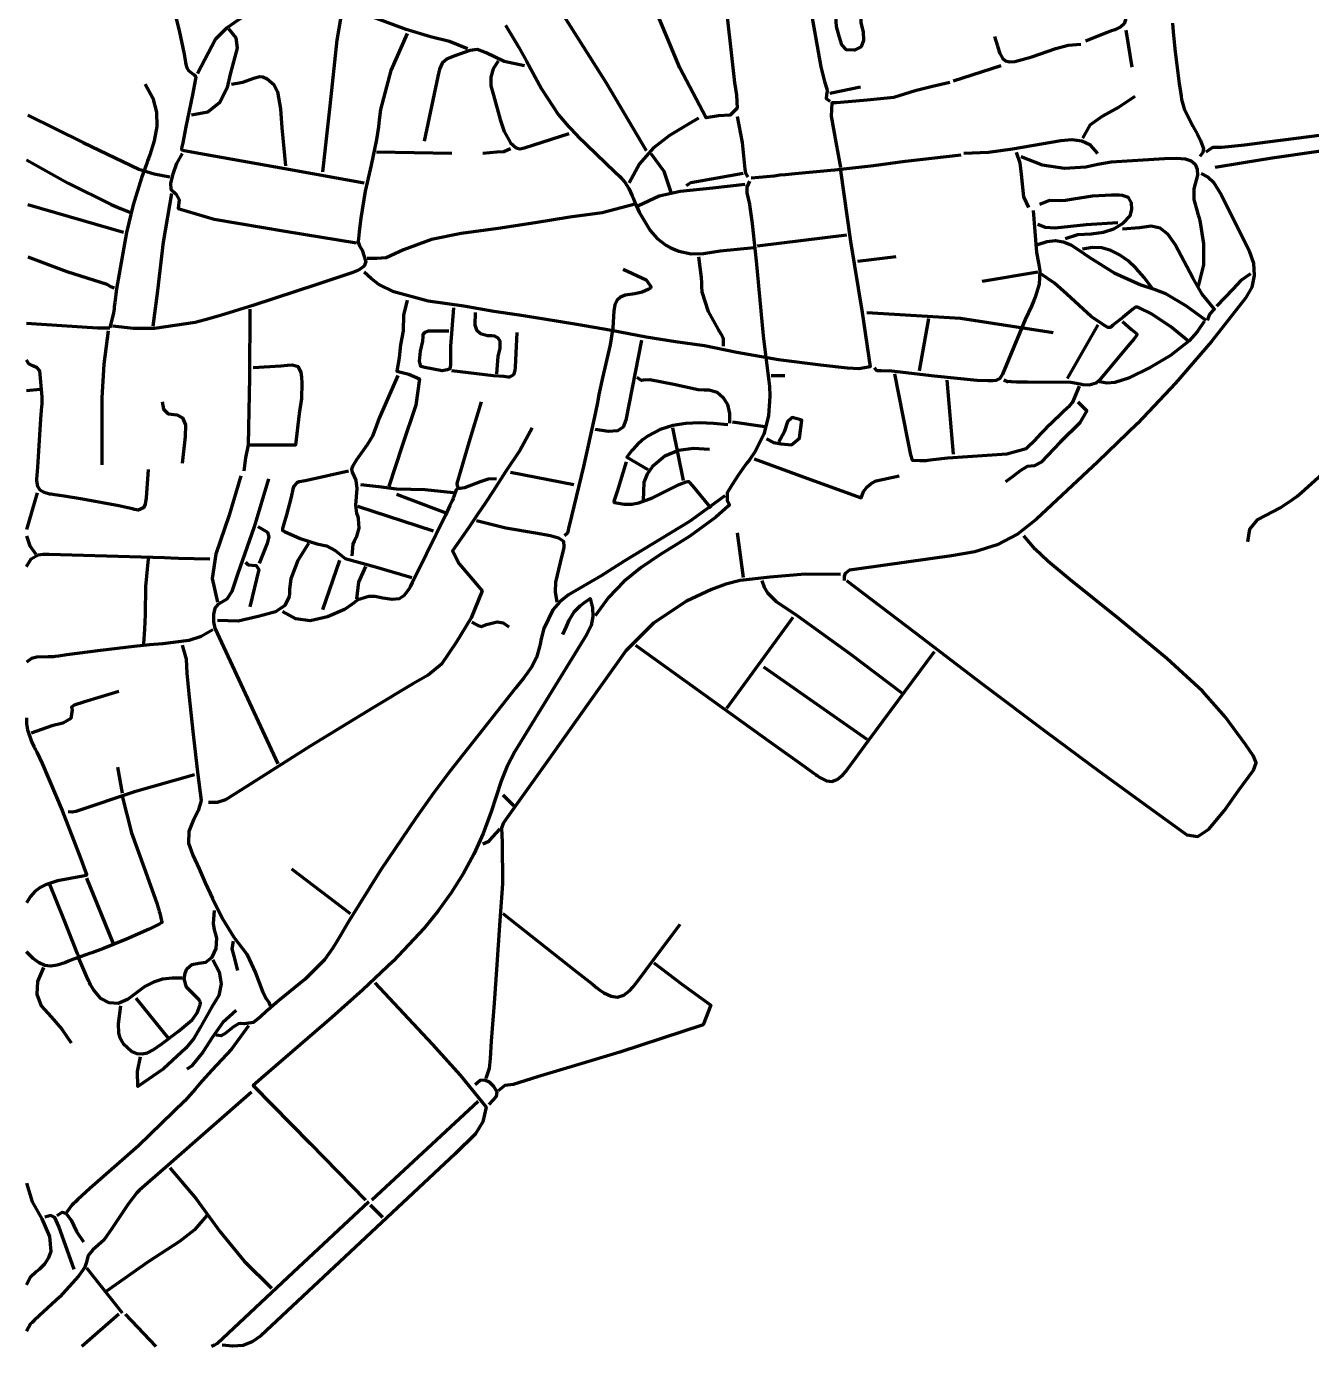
# Model space of a CAD drawing. Header units: inches. Extents: x 15 to 169, y 16 to 153.
# Drawn here: x 14.5 to 85.7, y 15.9 to 89 of the extents above; entities that cross this region are included whole.
import ezdxf

# ---------------------------------------------------------------- set-up
doc = ezdxf.new("R2010")
doc.units = ezdxf.units.IN
doc.header["$MEASUREMENT"] = 0
doc.layers.add('Calque 1', color=7, linetype='Continuous')

msp = doc.modelspace()

# ---------------------------------------------------------------- linework, layer by layer
at = {"layer": 'Calque 1', "color": 7, "lineweight": 70, "true_color": 0xffffff}
for points in [[(50.113, 117.201), (50.229, 115.088), (50.365, 112.976), (50.556, 110.75), (50.874, 108.198), (51.277, 105.662), (51.716, 103.022), (52.02, 100.257), (52.283, 97.491), (52.506, 95.705), (52.72, 94.245), (52.923, 92.783), (53.216, 90.333), (53.492, 87.88), (53.724, 85.87), (53.834, 85.181), (53.865, 84.455), (53.483, 84.077), (52.833, 84.036), (52.146, 83.913), (50.688, 86.689), (49.104, 90.512), (47.296, 94.236)], [(56.004, 103.883), (56.375, 100.948), (56.749, 98.12), (57.492, 92.826), (57.681, 91.519), (57.781, 90.866), (57.905, 90.07), (58.503, 86.754), (58.71, 85.937), (58.827, 85.532), (58.859, 85.412), (58.816, 85.197), (58.792, 84.988), (58.992, 84.845)], [(41.405, 94.833), (42.72, 92.113), (44.298, 89.534), (46.614, 85.853), (48.833, 82.113)], [(22.634, 90.045), (22.972, 88.75), (23.25, 87.443), (23.303, 87.112), (23.311, 87.056), (23.314, 87.038), (23.319, 87.001), (23.34, 86.874), (23.394, 86.687), (23.492, 86.544), (23.667, 86.391), (23.795, 86.294), (23.87, 86.237), (23.902, 86.195), (23.879, 86.083), (23.701, 85.192), (23.345, 83.414), (23.167, 82.528), (23.123, 82.307), (23.101, 82.197), (23.111, 82.146), (23.253, 82.12), (24.383, 81.916), (28.829, 81.112), (33.21, 80.32)], [(27.66, 90.223), (26.265, 89.353), (25.583, 88.886), (24.986, 88.28), (23.989, 86.381)], [(38.93, 87.747), (37.933, 88.149), (36.891, 88.399), (35.545, 88.811), (33.905, 89.421), (32.269, 90.049), (32.165, 90.062), (32.011, 90.055), (31.707, 88.229), (31.306, 84.576), (30.904, 80.917)], [(75.384, 90.308), (75.308, 90.115), (75.302, 90.068), (75.303, 90.057), (75.316, 89.961), (75.348, 89.717), (75.369, 89.357), (75.303, 89.122), (75.116, 88.955), (74.775, 88.804), (74.537, 88.716), (74.365, 88.654), (74.123, 88.563), (73.164, 88.174)], [(60.7, 89.711), (60.717, 89.192), (60.847, 88.688), (60.867, 88.207), (60.734, 87.853), (60.359, 87.66), (59.929, 87.694), (59.668, 87.964), (59.521, 88.444), (59.37, 88.981), (59.334, 89.54)], [(35.6, 88.601), (34.697, 86.55), (34.119, 84.387), (34.043, 83.819), (34.002, 83.431), (33.9, 82.716), (33.61, 81.293), (33.263, 79.856), (33.035, 78.363), (32.947, 77.61), (32.902, 77.234), (32.882, 77.07), (32.881, 77.044), (32.965, 76.824), (33.107, 76.596), (33.306, 75.948), (33.217, 75.706), (32.966, 75.516), (32.775, 75.431), (32.662, 75.39), (32.579, 75.362), (32.357, 75.289), (30.587, 74.696), (27.043, 73.525), (25.261, 72.973), (24.415, 72.725), (23.86, 72.58), (21.598, 72.247), (20.449, 72.249), (19.294, 72.38)], [(25.697, 88.857), (26.101, 88.355), (26.187, 87.772), (25.8, 86.341), (25.625, 85.595), (25.232, 84.762), (24.556, 84.243), (23.648, 84.076)], [(41.036, 89.046), (41.755, 87.849), (42.207, 87.055), (43.034, 85.534), (43.975, 84.088), (44.532, 83.439), (45.031, 82.927), (47.092, 80.937), (47.349, 80.688), (47.469, 80.571), (47.508, 80.531), (47.65, 80.365), (47.876, 80.003), (48.059, 79.6), (48.103, 79.493), (48.209, 79.235), (48.45, 78.69), (49.054, 77.672), (49.448, 77.233), (49.926, 76.865), (50.164, 76.731), (50.319, 76.658), (50.642, 76.534), (51.321, 76.39), (52.012, 76.402), (52.924, 76.557), (54.809, 76.734)], [(75.384, 88.772), (75.725, 86.723)], [(77.977, 89.166), (78.007, 88.688), (78.096, 87.734), (78.349, 85.831), (78.419, 85.356), (78.455, 85.119), (78.482, 84.941), (78.626, 84.426), (79.099, 83.464), (79.362, 82.993), (79.475, 82.775), (79.528, 82.673), (79.69, 82.23), (79.657, 81.999), (79.482, 81.771)], [(68.127, 88.43), (68.285, 87.886), (68.422, 87.488), (68.562, 87.221), (68.731, 87.069), (68.952, 87.016), (69.252, 87.046), (69.654, 87.144), (70.184, 87.293), (71.515, 87.765), (72.195, 87.952), (72.908, 88.003)], [(42.088, 86.808), (40.976, 87.041), (39.97, 87.517), (39.486, 87.698), (39.061, 87.657), (38.237, 87.36), (37.806, 87.193), (37.54, 86.947), (37.386, 86.621), (37.294, 86.213), (36.539, 82.625)], [(40.637, 87.064), (40.365, 86.626), (40.229, 86.17), (40.23, 85.691), (40.371, 85.182), (40.742, 83.823), (40.959, 83.156), (41.326, 82.545), (41.625, 82.262), (41.827, 82.21), (42.095, 82.266), (44.564, 83.052)], [(68.469, 86.808), (65.822, 85.954)], [(21.087, 85.784), (21.514, 85.014), (21.715, 84.234), (21.727, 83.447), (21.592, 82.656), (21.348, 81.866), (21.275, 81.669), (21.226, 81.541), (21.155, 81.355), (20.888, 80.607), (20.426, 79.094), (20.05, 77.563), (19.506, 74.453), (19.405, 73.668), (19.381, 73.471), (19.373, 73.401), (19.371, 73.388), (19.364, 73.335), (19.328, 73.126), (19.123, 72.295)], [(25.867, 85.784), (26.502, 85.895), (27.105, 86.119), (27.416, 86.212), (27.612, 86.2), (27.851, 86.078), (28.204, 85.764), (28.421, 85.37), (28.591, 84.42), (28.653, 83.371), (28.855, 81.259)], [(60.7, 85.613), (58.992, 85.271)], [(65.651, 85.869), (64.688, 85.649), (63.732, 85.41), (62.541, 85.051), (61.065, 84.893), (59.589, 84.763), (59.376, 84.75), (59.107, 84.757), (59.073, 84.012), (59.335, 82.573), (59.59, 81.174)], [(75.896, 85.101), (75.011, 84.52), (74.094, 84.013), (73.397, 83.516), (72.993, 82.796)], [(14.598, 84.076), (17.654, 82.547), (20.739, 81.074), (21.589, 80.815), (22.452, 80.661)], [(51.735, 83.905), (51.147, 83.547), (50.13, 82.95), (49.22, 82.239), (48.46, 81.376), (47.894, 80.32)], [(53.87, 83.991), (54.145, 82.549), (54.29, 81.087), (54.328, 80.849), (54.467, 80.661)], [(73.847, 81.942), (73.438, 82.408), (72.952, 82.637), (72.401, 82.694), (71.796, 82.638), (69.122, 82.184), (67.778, 82.004), (66.42, 81.942)], [(88.275, 83.222), (84.818, 82.769), (83.239, 82.579), (81.963, 82.401), (80.681, 82.28), (80.223, 82.27), (80.144, 82.246), (79.823, 82.027)], [(23.135, 81.942), (22.827, 81.391), (22.618, 80.798), (22.485, 80.301), (22.501, 79.976), (22.787, 79.709), (22.976, 79.375), (22.92, 78.903), (24.908, 78.311), (28.845, 77.651), (32.783, 76.99)], [(38.076, 81.942), (33.892, 82.027)], [(41.32, 82.198), (40.951, 82.044), (40.559, 82.026), (39.783, 81.942)], [(49.089, 81.942), (49.811, 80.962), (50.199, 79.808)], [(69.322, 82.027), (69.527, 81.426), (69.591, 80.8), (69.734, 79.547), (70.005, 78.954)], [(88.361, 82.369), (85.927, 82.03), (83.495, 81.683), (81.914, 81.434), (80.335, 81.174)], [(14.513, 81.6), (16.827, 80.299), (19.211, 79.129), (19.715, 78.901), (20.233, 78.698)], [(66.249, 81.857), (63.172, 81.505), (61.426, 81.266), (59.251, 81.023), (57.071, 80.821), (56.526, 80.773), (56.238, 80.745), (55.92, 80.694), (54.638, 80.576)], [(69.578, 81.771), (70.766, 81.314), (71.995, 81.129), (73.175, 81.215), (73.844, 81.364), (74.585, 81.487), (77.526, 81.661), (78.219, 81.681), (78.668, 81.646), (79.006, 81.535), (79.233, 81.347), (79.349, 81.082), (79.357, 80.743), (79.15, 79.984), (79.158, 79.389), (79.316, 78.815), (79.405, 78.526), (79.445, 78.379), (79.505, 78.117), (79.696, 76.948), (79.691, 75.771), (79.396, 74.6)], [(59.59, 81.003), (60.14, 77.072), (60.799, 73.146), (61.235, 70.136), (60.614, 70.026), (59.985, 70.06), (58.505, 70.22), (56.167, 70.517), (53.842, 70.931), (52.067, 71.292), (50.448, 71.512), (48.831, 71.771), (46.911, 72.139), (44.985, 72.474), (43.19, 72.776), (41.791, 72.984), (40.394, 73.201), (38.726, 73.491), (36.766, 73.761), (34.855, 74.28), (34.036, 74.699), (33.607, 75.014), (33.21, 75.368)], [(54.211, 80.832), (52.76, 80.576), (51.31, 80.314), (51.178, 80.247), (51.053, 80.149)], [(79.567, 80.832), (79.949, 80.631), (80.245, 80.351), (80.68, 79.638), (82.212, 76.563), (82.454, 75.874), (82.504, 75.191), (82.361, 74.535), (82.024, 73.931), (80.128, 71.533), (78.136, 69.22), (76.043, 66.997), (73.847, 64.867), (70.439, 61.701), (69.399, 60.862), (68.26, 60.266), (67.034, 59.88), (65.736, 59.666), (60.617, 58.937), (60.084, 58.862), (59.853, 58.676), (59.798, 58.514), (59.803, 58.294)], [(22.538, 79.722), (22.085, 77.043), (21.77, 74.344), (21.641, 73.362), (21.513, 72.38)], [(54.553, 80.405), (54.412, 80.085), (54.402, 79.763), (54.548, 79.131), (54.578, 78.979), (54.596, 78.847), (54.63, 78.588), (54.695, 78.071), (54.917, 75.997), (55.311, 71.845), (55.56, 69.776), (55.619, 69.356), (55.651, 69.067), (55.684, 68.502), (55.611, 67.422), (55.343, 66.403), (54.866, 65.437), (54.544, 64.972), (54.381, 64.768), (54.328, 64.702), (53.946, 64.15), (53.581, 63.582), (53.312, 63.143), (53.312, 62.705), (53.384, 62.589), (53.433, 62.53), (53.446, 62.493), (53.363, 62.41), (52.683, 61.794), (51.254, 60.747), (50.516, 60.282), (50.12, 60.044), (49.587, 59.715), (48.558, 59.02), (47.6, 58.246), (46.743, 57.36), (46.015, 56.33)], [(54.297, 80.234), (52.511, 80.026), (50.713, 79.834), (49.543, 79.591), (48.406, 79.039)], [(14.598, 79.125), (19.891, 77.588)], [(48.15, 79.125), (46.397, 78.665), (44.603, 78.417), (42.688, 78.105), (40.641, 77.784), (38.586, 77.516), (36.95, 77.189), (35.401, 76.616), (34.425, 76.167), (33.912, 76.134), (33.38, 76.137)], [(72.054, 77.246), (72.741, 77.465), (73.464, 77.488), (74.159, 77.584), (74.732, 77.775), (75.245, 78.091), (75.623, 78.484), (75.732, 78.846), (75.705, 79.207), (75.536, 79.5), (75.213, 79.62), (75.022, 79.639), (74.868, 79.644), (74.601, 79.645), (73.54, 79.575), (72.491, 79.418), (72.048, 79.341), (71.752, 79.332), (71.159, 79.34), (70.603, 79.125)], [(70.261, 78.783), (70.445, 76.471), (70.549, 75.898), (70.627, 75.456), (70.595, 74.714), (70.378, 73.982), (70.301, 73.801), (70.16, 73.493), (69.826, 72.747), (68.562, 69.73), (68.414, 69.478), (68.193, 69.379), (68.025, 69.363), (67.975, 69.362), (67.758, 69.358), (67.161, 69.37), (64.794, 69.618), (62.432, 69.887), (61.837, 69.91), (61.636, 69.912), (61.628, 69.913), (61.596, 69.929), (61.468, 70.075)], [(90.239, 78.356), (90.031, 77.922), (90.042, 77.46), (90.076, 77.236), (90.084, 77.181), (90.104, 77.02), (90.153, 76.588), (90.293, 74.86), (90.382, 73.128), (90.39, 71.294), (90.258, 70.383), (90.012, 69.504), (89.639, 68.661), (89.125, 67.858), (87.647, 65.868), (86.04, 63.987), (85.118, 63.148), (84.87, 62.953), (84.736, 62.853), (84.588, 62.746), (83.977, 62.346), (82.661, 61.658), (82.245, 61.139), (82.128, 60.428)], [(74.957, 78.1), (73.204, 77.99), (71.462, 77.812), (70.951, 77.84), (70.518, 78.015)], [(79.909, 72.722), (80.05, 73.04), (80.293, 73.317), (79.62, 74.146), (79.1, 75.059), (78.13, 76.914), (77.717, 77.477), (77.297, 77.812), (76.799, 77.928), (76.155, 77.835), (75.213, 77.759)], [(59.931, 77.417), (54.98, 76.82)], [(70.518, 76.905), (71.041, 77.08), (71.501, 77.126), (71.924, 77.055), (72.339, 76.88), (72.774, 76.614), (73.37, 76.2), (74.739, 75.341), (76.218, 74.663), (76.96, 74.432), (77.58, 74.183), (78.731, 73.506), (79.823, 72.722)], [(14.598, 76.222), (16.758, 75.404), (18.958, 74.703), (19.161, 74.584), (19.379, 74.514)], [(51.735, 76.222), (51.882, 75.069), (51.895, 74.781), (51.895, 74.582), (51.918, 74.283), (52.263, 73.195), (52.826, 72.2), (52.971, 71.952), (53.038, 71.833), (53.088, 71.724), (53.101, 71.27)], [(62.663, 76.222), (60.529, 75.966)], [(76.835, 74.514), (76.405, 75.084), (75.965, 75.584), (75.512, 76.005), (75.045, 76.34), (74.561, 76.58), (74.059, 76.717), (73.537, 76.742), (72.993, 76.649)], [(47.552, 75.539), (48.826, 74.942), (49.045, 74.636), (49.083, 74.534), (49.065, 74.479), (48.976, 74.426), (48.609, 74.261), (48.208, 74.173), (47.668, 74.098), (47.414, 73.988), (47.216, 73.813), (47.088, 73.565), (47.044, 73.234), (46.991, 72.286), (46.843, 71.355), (46.414, 69.517), (46.209, 68.597), (46.165, 68.366), (46.11, 68.057), (45.978, 67.364), (45.366, 64.605), (44.693, 61.858), (44.528, 61.171), (44.487, 60.999), (44.473, 60.938), (44.47, 60.929), (44.449, 60.894), (44.308, 60.769)], [(70.518, 75.368), (67.444, 74.856)], [(78.884, 71.526), (77.869, 72.371), (76.77, 73.092), (76.17, 73.379), (76.014, 73.442), (75.918, 73.427), (75.787, 73.321), (75.247, 72.887), (74.68, 72.432), (74.534, 72.314), (74.415, 72.308), (74.213, 72.414), (73.464, 72.923), (72.119, 74.151), (71.436, 74.758), (70.688, 75.283)], [(82.299, 75.283), (81.758, 74.909), (81.316, 74.432), (80.421, 73.49)], [(26.892, 73.319), (26.871, 69.563), (26.786, 65.806), (26.649, 65.095), (26.55, 64.355)], [(35.6, 73.831), (35.396, 72.992), (35.368, 72.12), (35.231, 71.345), (35.158, 70.623), (35.023, 69.884), (35.693, 69.723), (36.282, 69.472), (36.078, 68.009), (35.327, 65.755), (34.575, 63.501)], [(38.161, 73.405), (37.996, 71.282), (37.991, 70.235), (37.963, 70.014), (37.818, 69.957), (37.543, 69.914), (36.576, 70.097), (36.362, 70.146), (36.283, 70.445), (36.339, 71.006), (36.468, 71.546), (36.481, 71.816), (36.48, 71.93), (36.585, 72.054), (36.78, 72.126), (37.905, 72.124)], [(39.356, 73.148), (39.346, 72.452), (39.443, 72.171), (39.662, 71.969), (40.041, 71.869), (40.265, 71.861), (40.409, 71.841), (40.615, 71.736), (40.726, 71.569), (40.736, 71.156), (40.608, 70.698), (40.552, 69.734)], [(61.041, 73.148), (66.231, 72.821), (71.371, 72.039)], [(14.513, 72.551), (16.476, 72.422), (18.44, 72.297), (18.781, 72.29), (19.123, 72.295)], [(64.456, 72.807), (63.944, 69.904)], [(75.213, 72.636), (75.713, 72.206), (75.984, 71.972), (76.005, 71.881), (75.829, 71.669), (75.485, 71.257), (74.186, 69.696), (73.904, 69.358), (73.741, 69.227), (73.37, 69.119), (73.01, 69.14), (72.859, 69.17), (72.35, 69.266), (69.941, 69.284), (69.341, 69.286), (69.041, 69.303), (68.959, 69.309), (68.844, 69.302), (68.639, 69.392)], [(73.847, 72.465), (72.14, 69.477)], [(79.738, 72.636), (79.342, 72.073), (78.894, 71.577), (77.873, 70.752), (76.735, 70.086), (75.541, 69.508), (74.779, 69.259), (74.359, 69.231), (73.933, 69.307)], [(19.038, 72.124), (18.791, 70.275), (18.698, 68.418), (18.696, 64.697)], [(41.661, 72.039), (41.6, 70.502), (41.57, 70.119), (41.551, 69.925), (41.483, 69.695), (41.27, 69.555), (41.182, 69.556), (40.957, 69.587), (40.38, 69.64), (38.076, 69.904)], [(48.577, 71.612), (47.712, 67.175), (47.548, 66.79), (47.238, 66.59), (46.741, 66.554), (46.015, 66.66)], [(21.257, 64.44), (21.147, 62.868), (21.089, 62.518), (20.994, 62.316), (20.697, 62.196), (20.518, 62.225), (20.495, 62.23), (20.385, 62.258), (20.135, 62.319), (19.634, 62.433), (17.617, 62.806), (16.603, 62.962), (16.095, 63.036), (15.866, 63.07), (15.782, 63.083), (15.489, 63.161), (15.271, 63.292), (15.136, 63.503), (15.094, 63.817), (15.098, 63.914), (15.116, 64.121), (15.15, 64.569), (15.205, 65.465), (15.316, 67.258), (15.353, 67.705), (15.375, 67.929), (15.39, 68.079), (15.392, 68.46), (15.257, 69.901), (15.1, 70.081), (14.87, 70.187), (14.647, 70.301), (14.513, 70.502)], [(26.892, 65.806), (29.432, 65.806), (29.635, 67.541), (29.76, 68.379), (29.791, 69.221), (29.769, 69.563), (29.733, 69.822), (29.576, 70.128), (29.227, 70.217), (28.954, 70.204), (28.599, 70.166), (27.063, 70.075)], [(35.088, 69.648), (34.051, 67.283), (33.817, 66.683), (33.727, 66.434), (33.671, 66.298), (33.387, 65.81), (33.061, 65.361), (32.787, 64.975), (32.562, 64.604), (32.518, 64.434), (32.556, 64.29), (32.757, 63.846), (32.802, 63.391), (32.742, 62.471), (32.793, 62.018), (32.856, 61.831), (32.891, 61.712), (32.916, 61.197), (32.77, 60.679), (32.656, 60.467), (32.589, 60.307), (32.527, 59.66)], [(48.321, 69.563), (48.516, 69.414), (48.561, 69.4), (48.572, 69.4), (48.692, 69.415), (49.037, 69.426), (50.371, 69.175), (51.703, 68.871), (52.047, 68.853), (52.324, 68.851), (52.754, 68.721), (53.094, 68.44), (53.33, 68.039), (53.451, 67.549), (53.443, 67.002)], [(55.748, 69.648), (56.516, 69.648)], [(62.578, 69.734), (63.284, 66.175), (63.466, 65.261), (63.555, 64.953), (63.641, 64.951), (63.988, 64.94), (64.339, 64.947), (64.426, 64.955), (64.726, 64.994), (65.541, 65.081), (68.809, 65.306), (69.88, 65.602), (70.43, 66.15), (71.184, 66.931), (71.967, 67.686), (72.289, 67.996), (72.454, 68.179), (72.823, 69.051)], [(15.281, 68.88), (14.513, 68.794)], [(65.481, 69.392), (65.822, 65.294)], [(22.026, 68.197), (22.111, 67.788), (22.367, 67.533), (22.833, 67.476), (23.151, 67.297), (23.313, 66.914), (23.301, 66.251), (23.135, 64.782)], [(39.698, 68.197), (39.015, 65.934), (38.338, 63.67), (38.359, 63.549), (38.417, 63.416)], [(72.737, 68.197), (72.979, 67.955), (73.237, 67.697), (72.836, 67.022), (71.75, 65.955), (70.711, 64.848), (70.315, 64.643), (69.924, 64.612), (69.546, 64.37), (69.136, 64.063), (68.725, 63.757)], [(55.492, 66.148), (55.879, 65.934), (56.312, 65.868), (56.883, 65.801), (57.325, 66.175), (57.455, 67.177), (57.186, 67.255), (56.919, 67.331), (56.66, 67.083), (56.463, 66.504), (56.175, 65.977)], [(42.515, 66.745), (41.837, 65.494), (41.046, 64.311), (40.359, 63.252), (39.931, 62.596), (39.491, 61.948), (39.045, 61.292), (38.586, 60.625), (38.115, 59.941), (38.47, 59.215), (39.115, 58.469), (39.758, 57.726), (39.145, 56.226), (38.307, 54.859), (37.49, 53.668), (36.762, 53.05), (35.919, 52.573), (33.738, 51.267), (30.218, 49.113), (26.733, 46.903), (25.54, 46.15), (25.081, 46.006), (24.587, 46)], [(53.358, 66.916), (52.567, 66.991), (51.79, 67.025), (51.031, 66.996), (50.299, 66.882), (49.599, 66.661), (48.938, 66.31), (48.624, 66.08), (48.323, 65.809), (48.034, 65.495), (47.76, 65.135), (48.918, 64.44)], [(50.284, 66.745), (50.882, 63.843)], [(53.614, 67.087), (55.407, 66.831)], [(52.333, 65.55), (51.457, 65.606), (50.63, 65.494), (49.866, 65.175), (49.175, 64.61), (48.877, 64.188), (48.71, 63.73), (48.662, 62.733)], [(32.356, 64.355), (30.04, 63.834), (29.748, 63.78), (29.625, 63.757), (29.479, 63.709), (29.316, 63.524), (29.271, 63.362), (29.174, 62.913), (28.913, 61.931), (28.771, 61.431), (28.7, 61.177), (28.686, 61.06), (28.796, 61.015), (29.666, 60.625), (30.587, 60.333), (31.133, 60.222), (31.605, 59.961), (32.154, 59.509), (33.838, 59.06), (35.856, 58.464)], [(47.723, 64.867), (47.217, 63.222), (47.082, 62.784), (47.048, 62.672), (47.039, 62.644), (47.074, 62.622), (47.185, 62.591), (47.619, 62.519), (48.031, 62.524), (48.428, 62.593), (49.186, 62.868), (50.665, 63.607), (51.048, 63.754), (51.146, 63.785), (51.198, 63.771), (51.256, 63.701), (51.489, 63.422), (52.418, 62.306)], [(54.809, 65.038), (57.728, 63.968), (60.739, 62.865), (60.87, 63.222), (61.06, 63.487), (61.298, 63.676), (61.572, 63.807), (62.834, 64.099)], [(26.38, 64.099), (25.748, 61.906), (25.01, 59.746), (24.806, 58.412), (25.099, 57.098)], [(27.916, 63.928), (27.127, 61.261), (26.206, 58.636), (25.886, 57.688), (25.613, 57.27), (25.119, 56.959), (24.955, 56.768), (24.869, 56.416), (24.867, 56.011), (24.952, 55.657), (28.429, 48.134)], [(40.552, 63.928), (40.081, 63.91), (39.643, 63.76), (38.772, 63.426), (38.537, 63.4), (38.43, 63.391), (38.313, 63.312), (38.202, 63.009), (38.152, 62.848), (38.144, 62.83), (38.089, 62.712), (37.963, 62.443), (37.71, 61.907), (36.676, 59.773), (36.146, 58.711), (35.879, 58.182), (35.754, 57.938), (35.692, 57.822), (35.439, 57.469), (35.146, 57.281), (34.764, 57.238), (34.245, 57.317), (33.987, 57.377), (33.811, 57.407), (33.478, 57.418), (32.858, 57.216), (32.544, 56.979), (32.122, 56.686), (31.182, 56.28), (30.233, 56.054), (29.425, 56.173), (28.685, 56.586)], [(44.82, 63.587), (41.32, 64.27)], [(15.11, 63.16), (14.513, 61.111)], [(53.187, 62.989), (51.231, 61.563), (49.167, 60.302), (48.13, 59.679), (47.617, 59.36), (47.362, 59.197), (47.215, 59.102), (46.346, 58.555), (44.528, 57.496), (44.043, 57.117), (43.661, 56.675), (43.155, 55.64), (43.008, 55.063), (42.958, 54.776), (42.929, 54.618), (42.751, 54.027), (42.476, 53.492), (42.305, 53.242), (42.258, 53.181), (42.048, 52.911), (41.593, 52.331), (37.943, 47.702), (37.062, 46.522), (36.071, 45.133), (34.14, 42.263), (32.307, 39.327), (31.862, 38.585), (31.642, 38.212), (31.466, 37.913), (31.02, 37.285), (29.945, 36.217), (28.765, 35.257), (28.474, 35.014), (28.341, 34.9), (28.315, 34.877), (28.212, 34.789), (28.005, 34.615), (27.801, 34.437), (27.483, 34.126), (27.095, 33.823), (26.575, 33.739), (26.385, 33.766), (26.26, 33.734), (25.988, 33.574), (25.51, 33.204), (25.29, 33.08), (25.014, 33.108)], [(38.161, 63.16), (36.589, 63.308), (34.999, 63.361), (34.034, 63.48), (33.039, 63.587)], [(35.002, 63.074), (37.734, 62.05)], [(37.051, 61.025), (32.868, 62.391)], [(39.442, 61.623), (41.062, 61.215), (42.711, 60.94), (43.532, 60.779), (43.853, 60.702), (43.983, 60.664), (44.26, 60.473), (44.268, 60.152), (44.246, 60.039), (44.2, 59.819), (44.061, 59.285), (43.814, 58.21), (43.788, 57.661), (43.881, 57.098)], [(14.513, 60.769), (14.693, 60.219), (15.025, 59.745)], [(27.319, 61.282), (27.867, 60.976), (27.939, 60.71), (27.836, 60.34), (27.404, 59.233)], [(53.87, 60.94), (54.211, 58.464)], [(59.931, 58.294), (63.685, 55.434), (67.441, 52.577), (70.998, 49.895), (73.942, 47.714), (76.896, 45.548), (78.763, 44.217), (79.385, 44.112), (79.993, 44.529), (80.832, 45.529), (81.638, 46.671), (82.467, 47.795), (82.6, 48.197), (82.457, 48.562), (82.025, 49.207), (80.898, 50.737), (79.646, 52.161), (77.665, 53.969), (75.001, 56.179), (72.299, 58.346), (71.072, 59.36), (70.375, 60.029), (69.749, 60.769)], [(30.136, 60.342), (29.548, 59.401), (29.15, 58.382), (29.08, 57.812), (29.082, 57.559), (29.069, 57.413), (28.819, 56.904), (28.305, 56.563), (27.903, 56.456), (27.352, 56.307), (26.247, 56.044), (25.099, 56.074)], [(14.513, 59.062), (14.769, 59.497), (15.172, 59.721), (15.438, 59.754), (15.751, 59.746), (16.391, 59.727), (18.953, 59.666), (21.513, 59.592), (22.153, 59.565), (22.51, 59.549), (22.943, 59.533), (24.672, 59.489)], [(21.257, 59.489), (21.111, 57.956), (21.081, 56.415), (21.053, 55.604), (21.001, 54.793)], [(26.636, 59.318), (26.796, 59.16), (27.021, 59.147), (27.241, 59.118), (27.385, 58.911), (26.892, 56.842)], [(31.844, 59.403), (30.904, 56.671)], [(33.295, 59.062), (32.895, 58.206), (32.783, 57.269)], [(59.59, 58.635), (57.628, 58.637), (55.675, 58.483), (54.028, 58.296), (53.247, 58.093), (52.457, 57.793), (51.063, 57.148), (49.246, 55.957), (47.71, 54.399), (45.665, 51.514), (43.366, 48.286), (41.056, 45.066), (40.903, 44.831), (40.813, 44.585), (40.863, 43.801), (40.871, 41.502), (40.706, 39.208), (40.565, 37.004), (40.411, 34.893), (40.252, 32.782), (40.197, 31.825), (40.145, 31.26), (39.954, 30.718)], [(55.236, 58.294), (55.36, 57.927), (55.542, 57.617), (56.033, 57.124), (57.204, 56.336), (60.13, 54.233), (63.005, 52.061)], [(44.223, 55.305), (44.415, 55.749), (44.571, 56.09), (44.843, 56.559), (45.18, 56.901), (45.417, 57.083), (45.722, 57.304), (45.85, 56.786), (45.882, 56.293), (45.785, 55.802), (45.528, 55.289), (41.567, 48.823), (41.139, 48.019), (40.803, 47.18), (40.249, 45.475), (39.806, 44.28), (39.286, 43.139), (38.694, 42.049), (38.035, 41.004), (37.314, 40.002), (36.536, 39.039), (34.828, 37.21), (33.146, 35.622), (31.418, 34.084), (27.916, 31.06), (27.517, 30.715), (27.063, 30.325), (30.216, 27.111), (33.295, 23.974)], [(39.186, 55.988), (39.522, 55.798), (39.717, 55.755), (39.982, 55.861), (40.571, 56.013), (40.917, 55.942), (41.235, 55.732)], [(56.943, 56.245), (53.272, 51.208)], [(24.843, 55.562), (24.187, 55.187), (23.498, 54.964), (22.058, 54.782), (21.329, 54.729), (20.467, 54.636), (18.608, 54.426), (16.754, 54.181), (16.293, 54.11), (16.114, 54.082), (16.037, 54.073), (15.723, 54.065), (15.09, 54.054), (14.789, 53.966), (14.513, 53.769)], [(23.135, 54.708), (23.357, 53.946), (23.397, 53.156), (23.508, 52.011), (23.743, 49.775), (23.997, 47.54), (24.191, 46.106), (24.031, 45.536), (23.76, 45.031), (23.501, 44.389), (23.48, 43.746), (23.721, 43.091), (24.084, 42.326), (24.415, 41.545), (24.812, 40.69), (25.356, 39.589), (25.993, 38.543), (26.725, 37.595), (27.2, 36.56), (27.602, 35.489), (27.811, 35.1), (27.945, 34.935), (28.002, 34.731)], [(48.235, 54.708), (55.727, 49.329), (57.6, 47.986), (58.069, 47.65), (58.186, 47.566), (58.242, 47.527), (58.29, 47.493), (58.476, 47.371), (58.813, 47.208), (59.12, 47.168), (59.416, 47.267), (59.72, 47.523), (59.88, 47.715), (59.922, 47.77), (60.011, 47.892), (60.238, 48.202), (61.146, 49.437), (64.798, 54.366)], [(55.321, 53.513), (61.041, 49.5)], [(19.635, 52.147), (17.68, 51.551), (17.165, 51.394), (17.008, 51.286), (17.048, 51.132), (16.974, 50.656), (16.534, 50.386), (15.918, 50.247), (14.769, 49.842)], [(14.513, 50.695), (14.512, 50.351), (14.569, 50.015), (14.792, 49.386), (14.929, 49.097), (14.964, 49.028), (14.972, 49.011), (15.002, 48.953), (15.081, 48.795), (15.387, 48.16), (16.499, 45.562), (17.518, 42.887), (17.771, 42.207), (17.835, 42.036), (17.842, 41.976), (17.801, 41.965), (17.631, 41.924), (16.934, 41.795), (16.234, 41.663), (15.571, 41.447), (15.265, 41.283), (14.984, 41.069), (14.731, 40.795), (14.513, 40.451)], [(23.818, 47.537), (20.504, 46.599), (17.242, 45.494), (17.038, 45.472), (16.818, 45.488)], [(19.55, 47.963), (19.806, 46.512)], [(19.806, 46.341), (20.325, 44.328), (21.04, 42.378), (21.736, 40.422), (21.811, 40.173), (21.847, 40.048), (21.857, 40.014), (21.87, 39.967), (21.895, 39.872), (21.999, 39.449), (22.014, 39.388), (22.022, 39.357), (21.905, 39.286), (21.304, 38.979), (20.063, 38.421), (18.788, 37.919), (18.142, 37.681), (18.004, 37.63), (17.957, 37.613), (17.863, 37.58), (17.114, 37.32), (16.929, 37.248), (16.838, 37.21), (16.631, 37.125), (16.215, 36.986), (15.86, 36.935), (15.538, 36.976), (15.224, 37.116), (14.891, 37.361), (14.513, 37.719)], [(40.893, 46.427), (41.491, 45.829)], [(40.722, 44.548), (40.295, 44.075), (40.09, 43.829), (39.783, 43.695)], [(17.842, 41.817), (19.294, 38.231)], [(29.197, 42.329), (32.441, 39.853)], [(15.793, 41.475), (16.562, 39.554), (17.331, 37.633), (17.371, 37.547), (17.415, 37.462)], [(19.721, 34.731), (19.586, 33.735), (19.603, 33.224), (19.689, 32.959), (19.867, 32.642), (20.342, 32.201), (20.62, 32.095), (20.915, 32.071), (21.221, 32.136), (21.53, 32.292), (22.006, 32.637), (22.919, 33.309), (23.69, 33.965), (23.968, 34.344), (24.141, 34.8), (24.161, 34.915), (24.156, 34.925), (24.145, 34.947), (24.123, 34.993), (24.098, 35.038), (24.083, 35.06), (24.074, 35.07), (24.003, 35.143), (23.372, 35.774), (23.257, 36.24), (23.302, 36.545), (23.396, 36.785), (23.681, 37.028), (24.052, 37.096), (24.456, 37.154), (24.801, 37.429), (25.014, 37.913), (25.049, 38.486), (24.988, 38.758), (24.935, 38.943), (24.865, 39.303), (24.928, 40.024)], [(40.893, 39.853), (44.863, 36.716), (45.855, 35.931), (46.103, 35.735), (46.262, 35.611), (46.481, 35.458), (46.884, 35.264), (47.249, 35.218), (47.592, 35.324), (47.924, 35.583), (48.091, 35.771), (48.309, 36.055), (48.792, 36.692), (50.711, 39.255)], [(25.953, 38.316), (25.896, 37.892), (26.001, 37.493), (26.209, 36.694)], [(23.135, 36.267), (22.577, 36.278), (22.052, 36.209), (21.553, 36.056), (21.077, 35.816), (20.618, 35.484), (20.11, 35.079), (19.588, 34.871), (19.094, 34.895), (18.642, 35.14), (18.243, 35.596), (18.069, 35.9), (18.005, 36.033), (17.976, 36.096), (17.861, 36.351), (17.415, 37.377)], [(15.452, 36.865), (15.128, 36.084), (15.09, 35.387), (15.338, 34.745), (15.876, 34.13), (16.48, 33.444), (16.989, 32.682)], [(24.843, 37.292), (25.181, 36.622), (25.293, 35.962), (25.162, 35.302), (24.77, 34.636), (24.113, 33.502), (23.781, 32.924), (23.339, 32.391), (22.109, 31.241), (20.688, 30.262), (20.669, 31.104), (20.83, 31.913)], [(49.26, 37.121), (50.814, 35.941), (52.415, 34.772), (51.99, 33.686), (49.683, 32.919), (47.38, 32.175), (45.093, 31.486), (42.807, 30.798), (41.458, 30.385), (41.005, 30.316), (40.637, 30.035)], [(33.807, 36.011), (36.986, 32.622), (38.525, 30.905), (39.972, 29.132), (39.789, 28.313), (39.384, 27.648), (38.25, 26.531), (27.487, 16.463), (27.01, 16.12), (26.491, 15.93), (25.938, 15.878), (25.355, 15.948)], [(20.574, 35.157), (22.367, 32.938)], [(26.124, 34.474), (25.382, 33.805), (24.81, 32.999), (24.275, 32.163), (23.646, 31.403), (23.392, 31.23)], [(26.807, 33.621), (25.861, 32.338), (24.771, 31.177), (24.238, 30.585), (24.111, 30.432), (24.022, 30.322), (23.879, 30.148), (23.29, 29.47), (20.727, 26.975), (18.031, 24.617), (17.368, 24.016), (17.204, 23.864), (17.141, 23.806), (17.117, 23.783), (17.02, 23.697), (16.732, 23.291)], [(39.356, 30.377), (39.633, 30.611), (39.892, 30.647), (40.14, 30.527), (40.383, 30.293), (40.562, 29.971), (40.524, 29.708), (40.125, 29.267)], [(26.977, 29.95), (22.367, 25.916), (21.214, 24.908), (20.926, 24.656), (20.779, 24.526), (20.636, 24.384), (20.151, 23.746), (19.255, 22.421), (18.806, 21.762), (18.19, 21.23), (17.935, 20.907), (17.821, 20.476), (17.74, 20.264), (17.629, 20.088), (17.4, 19.769), (16.365, 18.622), (15.232, 17.578), (14.948, 17.317), (14.825, 17.202), (14.741, 17.119), (14.513, 16.717)], [(39.527, 29.437), (33.636, 23.974)], [(22.452, 25.766), (23.911, 24.053), (25.237, 22.213), (26.568, 20.603), (28.087, 19.107)], [(14.513, 24.913), (14.829, 23.881), (15.369, 22.941), (15.79, 21.964), (15.863, 21.138), (15.744, 20.78), (15.511, 20.437), (15.232, 20.16), (15.058, 20.011), (14.728, 19.692), (14.513, 19.278)], [(33.466, 23.888), (29.282, 19.961), (25.096, 16.037), (24.936, 15.94), (24.758, 15.863)], [(33.551, 23.717), (34.234, 23.034)], [(17.159, 20.132), (16.306, 22.522), (16.081, 23.019), (15.872, 23.122), (15.537, 23.034)], [(16.22, 23.12), (16.495, 23.301), (16.697, 23.262), (16.986, 22.862), (17.293, 22.245), (17.672, 21.668)], [(24.501, 23.12), (23.813, 22.324), (22.995, 21.693), (21.255, 20.562), (18.952, 18.937)], [(17.842, 20.217), (19.806, 17.741)], [(19.635, 17.656), (17.586, 15.863)], [(19.977, 17.656), (21.684, 15.863)]]:
    msp.add_lwpolyline(points, dxfattribs=at)

doc.saveas('drawing.dxf')
